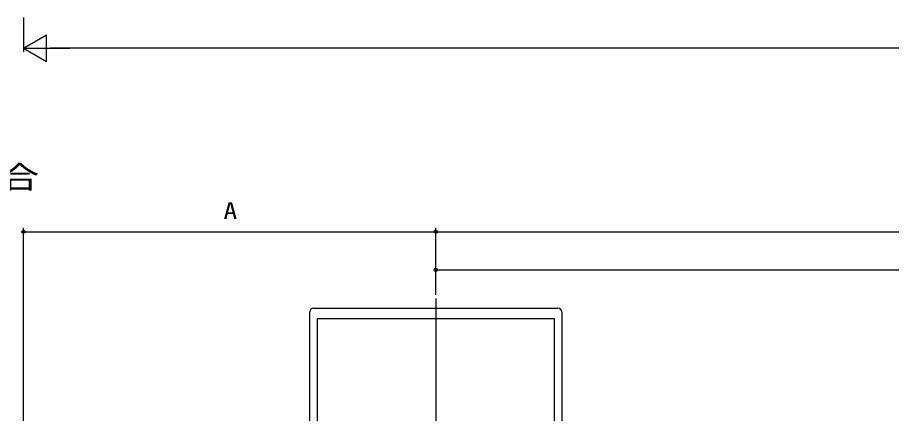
# Model space of a CAD drawing. Units: millimetres, scale not verified. Extents: x -693 to 693, y -1119 to 1122.
# Drawn here: x -493.1 to -264.1, y -682.4 to -578.8 of the extents above; entities that cross this region are included whole.
import ezdxf
from ezdxf.enums import TextEntityAlignment as Align

# ---------------------------------------------------------------- set-up
doc = ezdxf.new("R2010")
doc.units = ezdxf.units.MM
doc.header["$LTSCALE"] = 4
doc.linetypes.add('CHAIN2', pattern=[12, 9, -1, 1, -1])
for name, color, linetype in [('0-1_USER1', 3, 'Continuous'), ('0-2_YKK_12', 2, 'Continuous'), ('0-4_YKK_D', 6, 'Continuous'), ('0-6_YKK_11', 7, 'Continuous')]:
    doc.layers.add(name, color=color, linetype=linetype)
doc.styles.add('ＭＳ ゴシック', font='')
doc.styles.get('ＭＳ ゴシック').set_extended_font_data('MS Gothic')

msp = doc.modelspace()

# ---------------------------------------------------------------- linework, layer by layer
at = {"layer": '0-2_YKK_12', "linetype": 'CHAIN2'}
msp.add_line((-383.499, -652.337), (-383.499, -735.337), dxfattribs=at)
at = {"layer": '0-4_YKK_D'}
for p, q in [((-491.499, -578.781), (-491.499, -587.781)), ((-491.499, -586.781), (-485.437, -583.281)), ((-485.437, -590.281), (-485.437, -583.281)), ((-491.499, -586.781), (-485.437, -590.281)), ((-491.499, -586.781), (-479.375, -586.781)), ((484.499, -586.781), (-484.499, -586.781)), ((-491.499, -736.837), (-491.499, -633.837)), ((-383.499, -651.337), (-383.499, -633.837)), ((-383.499, -651.337), (-383.499, -633.837)), ((-491.499, -634.837), (-383.499, -634.837)), ((-383.499, -634.837), (383.499, -634.837)), ((-383.499, -650.337), (-383.499, -643.837)), ((-383.499, -644.837), (-127.833, -644.837))]:
    msp.add_line(p, q, dxfattribs=at)
for centre in [(-491.499, -634.837), (-383.499, -634.837), (-383.499, -634.837), (-383.499, -644.837)]:
    msp.add_circle(centre, 0.425, dxfattribs=at)
at = {"layer": '0-6_YKK_11'}
for p, q in [((-415.499, -654.837), (-351.499, -654.837)), ((-416.499, -731.837), (-416.499, -655.837)), ((-350.499, -655.837), (-350.499, -731.837))]:
    msp.add_line(p, q, dxfattribs=at)
msp.add_lwpolyline([(-363.899, -725.237), (-363.899, -729.837), (-352.399, -729.837), (-352.399, -657.637), (-414.599, -657.637), (-414.599, -729.837), (-403.099, -729.837), (-403.099, -725.237)], dxfattribs=at)
for centre, start, end in [((-415.499, -655.837), 90.00001, 179.99999), ((-351.499, -655.837), 0.00001, 89.99999)]:
    msp.add_arc(centre, 1, start, end, dxfattribs=at)

# ---------------------------------------------------------------- texts
at = {"layer": '0-1_USER1', "style": 'ＭＳ ゴシック', "width": 1.25}
msp.add_text('柱4本の場合', height=5.865, dxfattribs=at).set_placement((-542.408, -625.256), align=Align.BOTTOM_LEFT)
at = {"layer": '0-4_YKK_D', "style": 'ＭＳ ゴシック', "width": 1.2}
msp.add_text('A', height=4.399, dxfattribs=at).set_placement((-439.099, -632.837), align=Align.BOTTOM_LEFT)

doc.saveas('drawing.dxf')
